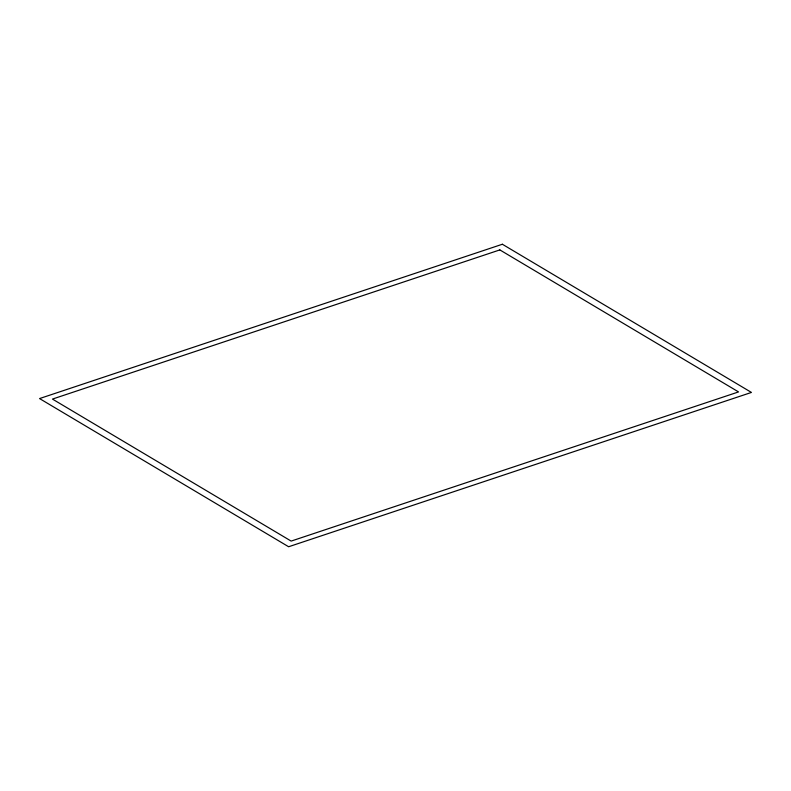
<?xml version="1.0" encoding="UTF-8"?>
<svg xmlns="http://www.w3.org/2000/svg" width="791" height="791" viewBox="0 0 791 791"><rect width="100%" height="100%" fill="white"/><g stroke="black" fill="none" stroke-linecap="round" stroke-linejoin="round"><path stroke-width="1.19" d="M502.364 244.251L39.55 398.565L288.636 546.749L751.45 392.435L502.364 244.251M499.843 249.907L52.453 399.079L291.157 541.093L738.547 391.921L499.843 249.907"/></g></svg>
